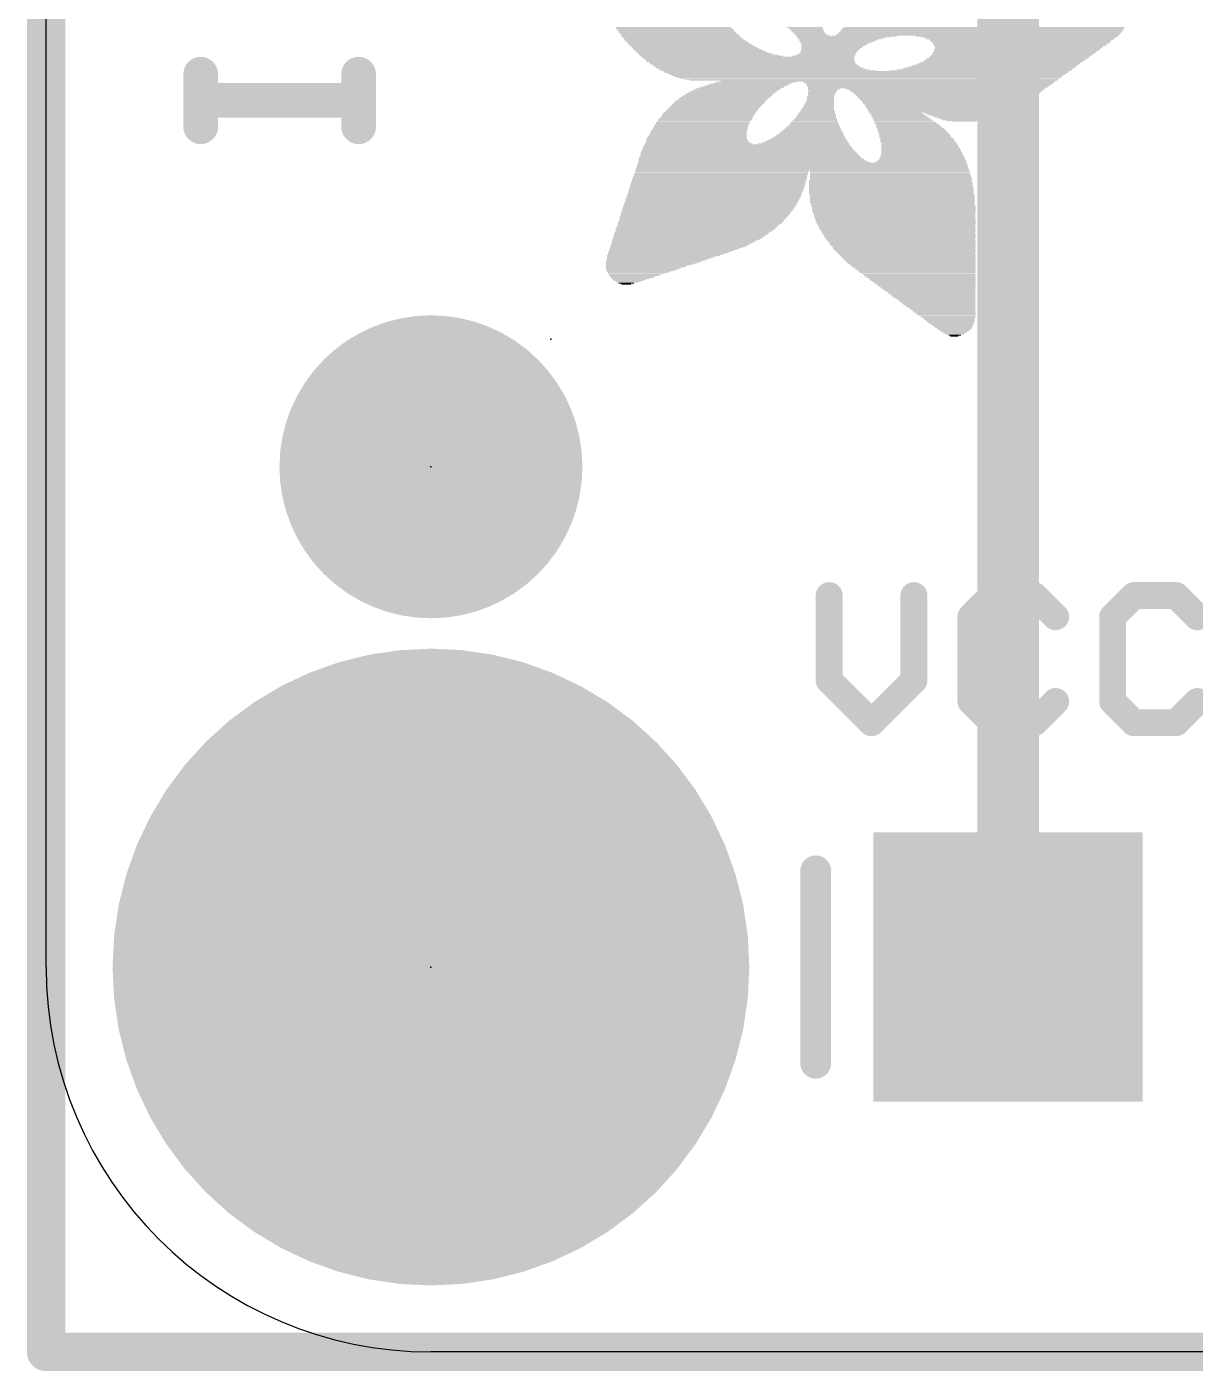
# Model space of a CAD drawing. Extents: x -4.8 to 24, y -1.7 to 22.6.
# Drawn here: x -0.13 to 7.58, y -0.13 to 8.75 of the extents above; entities that cross this region are included whole.
import ezdxf

# ---------------------------------------------------------------- set-up
doc = ezdxf.new("R2010")
doc.units = 0
for name, color, linetype in [('1', 12, 'CONTINUOUS'), ('16', 132, 'CONTINUOUS'), ('17', 110, 'CONTINUOUS'), ('20', 53, 'CONTINUOUS'), ('21', 40, 'CONTINUOUS'), ('23', 53, 'CONTINUOUS'), ('39', 12, 'CONTINUOUS'), ('40', 132, 'CONTINUOUS'), ('41', 12, 'CONTINUOUS'), ('42', 132, 'CONTINUOUS'), ('51', 253, 'CONTINUOUS')]:
    doc.layers.add(name, color=color, linetype=linetype)

# ---------------------------------------------------------------- blocks, each defined once
blk = doc.blocks.new('PIE')
at = {"const_width": 0.5}
blk.add_lwpolyline([(0, -0.25, 1), (0, 0.25, 1), (0, -0.25)], format="xyb", dxfattribs=at)
blk = doc.blocks.new('RECT')
blk.add_solid([(-0.5, -0.5), (0.5, -0.5), (-0.5, 0.5), (0.5, 0.5)])
blk = doc.blocks.new('SQUAREP')
blk.add_solid([(-0.5, -0.5), (0.5, -0.5), (-0.5, 0.5), (0.5, 0.5)])
blk = doc.blocks.new('ROUNDP')
at = {"const_width": 0.5}
blk.add_lwpolyline([(0, -0.25, 1), (0, 0.25, 1), (0, -0.25)], format="xyb", dxfattribs=at)

msp = doc.modelspace()

# ---------------------------------------------------------------- linework, layer by layer
at = {"layer": '1', "const_width": 0.4064}
msp.add_lwpolyline([(6.35, 2.54), (6.35, 12.053)], dxfattribs=at)
at = {"layer": '1', "const_width": 0.2032}
msp.add_lwpolyline([(6.2484, 2.54, 1), (6.4516, 2.54)], format="xyb", dxfattribs=at)
at = {"layer": '16', "const_width": 0.254}
for points in [[(0, 0), (0, 20.97)], [(22.86, 0), (0, 0)]]:
    msp.add_lwpolyline(points, dxfattribs=at)
at = {"layer": '16', "const_width": 0.127}
for points in [[(0, 0.0635, 1), (0, -0.0635)], [(-0.0635, 0, 1), (0.0635, 0)]]:
    msp.add_lwpolyline(points, format="xyb", dxfattribs=at)
at = {"layer": '20'}
for p, q in [((0, 2.54), (0, 18.43)), ((20.32, 0), (2.54, 0))]:
    msp.add_line(p, q, dxfattribs=at)
msp.add_arc((2.54, 2.54), 2.54, 180, 270, dxfattribs=at)
at = {"layer": '21'}
for points, const_width in [([(1.0204, 8.0863), (1.0204, 8.4337)], 0.2286), ([(2.0627, 8.0863), (2.0627, 8.4337)], 0.2286), ([(2.0627, 8.26), (1.0204, 8.26)], 0.2286), ([(5.1689, 4.9918), (5.1689, 4.4325)], 0.1778), ([(5.7282, 4.4325), (5.7282, 4.9918)], 0.1778), ([(6.2442, 4.9918), (6.1044, 4.852)], 0.1778), ([(6.5239, 4.9918), (6.2442, 4.9918)], 0.1778), ([(6.6637, 4.852), (6.5239, 4.9918)], 0.1778), ([(7.1798, 4.9918), (7.0399, 4.852)], 0.1778), ([(7.4594, 4.9918), (7.1798, 4.9918)], 0.1778), ([(7.5992, 4.852), (7.4594, 4.9918)], 0.1778), ([(6.1044, 4.852), (6.1044, 4.2927)], 0.1778), ([(7.0399, 4.852), (7.0399, 4.2927)], 0.1778), ([(5.1689, 4.4325), (5.4485, 4.1529)], 0.1778), ([(5.4485, 4.1529), (5.7282, 4.4325)], 0.1778), ([(6.1044, 4.2927), (6.2442, 4.1529)], 0.1778), ([(6.5239, 4.1529), (6.6637, 4.2927)], 0.1778), ([(7.0399, 4.2927), (7.1798, 4.1529)], 0.1778), ([(7.4594, 4.1529), (7.5992, 4.2927)], 0.1778), ([(6.2442, 4.1529), (6.5239, 4.1529)], 0.1778), ([(7.1798, 4.1529), (7.4594, 4.1529)], 0.1778)]:
    msp.add_lwpolyline(points, dxfattribs=dict(at, const_width=const_width))
for points, const_width in [([(1.0776, 8.4337, 1), (0.9633, 8.4337)], 0.1143), ([(2.1199, 8.4337, 1), (2.0055, 8.4337)], 0.1143), ([(1.0204, 8.3172, 1), (1.0204, 8.2029)], 0.1143), ([(2.0627, 8.2029, 1), (2.0627, 8.3172)], 0.1143), ([(0.9633, 8.0863, 1), (1.0776, 8.0863)], 0.1143), ([(2.0055, 8.0863, 1), (2.1199, 8.0863)], 0.1143), ([(5.2134, 4.9918, 1), (5.1244, 4.9918)], 0.0889), ([(5.7726, 4.9918, 1), (5.6837, 4.9918)], 0.0889), ([(6.2442, 5.0363, 1), (6.2442, 4.9474)], 0.0889), ([(6.2757, 4.9604, 1), (6.2128, 5.0232)], 0.0889), ([(6.5553, 5.0232, 1), (6.4924, 4.9604)], 0.0889), ([(6.5239, 4.9474, 1), (6.5239, 5.0363)], 0.0889), ([(7.1798, 5.0363, 1), (7.1798, 4.9474)], 0.0889), ([(7.2112, 4.9604, 1), (7.1483, 5.0232)], 0.0889), ([(7.4908, 5.0232, 1), (7.428, 4.9604)], 0.0889), ([(7.4594, 4.9474, 1), (7.4594, 5.0363)], 0.0889), ([(6.1489, 4.852, 1), (6.06, 4.852)], 0.0889), ([(6.073, 4.8834, 1), (6.1358, 4.8206)], 0.0889), ([(6.6323, 4.8206, 1), (6.6951, 4.8834)], 0.0889), ([(7.0844, 4.852, 1), (6.9955, 4.852)], 0.0889), ([(7.0085, 4.8834, 1), (7.0714, 4.8206)], 0.0889), ([(7.5678, 4.8206, 1), (7.6306, 4.8834)], 0.0889), ([(2.54, 0.54, 1), (2.54, 4.54, 1), (2.54, 0.54)], 0.2032), ([(5.1244, 4.4325, 1), (5.2134, 4.4325)], 0.0889), ([(5.2003, 4.464, 1), (5.1375, 4.4011)], 0.0889), ([(5.6837, 4.4325, 1), (5.7726, 4.4325)], 0.0889), ([(5.7596, 4.4011, 1), (5.6967, 4.464)], 0.0889), ([(6.1358, 4.3241, 1), (6.073, 4.2613)], 0.0889), ([(6.6951, 4.2613, 1), (6.6323, 4.3241)], 0.0889), ([(7.0714, 4.3241, 1), (7.0085, 4.2613)], 0.0889), ([(7.6306, 4.2613, 1), (7.5678, 4.3241)], 0.0889), ([(6.06, 4.2927, 1), (6.1489, 4.2927)], 0.0889), ([(6.9955, 4.2927, 1), (7.0844, 4.2927)], 0.0889), ([(5.4171, 4.1843, 1), (5.48, 4.1215)], 0.0889), ([(5.4171, 4.1215, 1), (5.48, 4.1843)], 0.0889), ([(6.2442, 4.1974, 1), (6.2442, 4.1084)], 0.0889), ([(6.2128, 4.1215, 1), (6.2757, 4.1843)], 0.0889), ([(6.4924, 4.1843, 1), (6.5553, 4.1215)], 0.0889), ([(6.5239, 4.1084, 1), (6.5239, 4.1974)], 0.0889), ([(7.1798, 4.1974, 1), (7.1798, 4.1084)], 0.0889), ([(7.1483, 4.1215, 1), (7.2112, 4.1843)], 0.0889), ([(7.428, 4.1843, 1), (7.4908, 4.1215)], 0.0889), ([(7.4594, 4.1084, 1), (7.4594, 4.1974)], 0.0889)]:
    msp.add_lwpolyline(points, format="xyb", dxfattribs=dict(at, const_width=const_width))
at = {"layer": '23'}
for p in [(3.331, 6.685), (2.54, 5.842), (2.54, 2.54)]:
    msp.add_point(p, dxfattribs=at)
at = {"layer": '39'}
for points, const_width in [([(2.54, 6.592, 0.4142), (1.79, 5.842)], 0.5), ([(3.29, 5.842, 0.4142), (2.54, 6.592)], 0.5), ([(2.54, 6.717, 1), (2.54, 6.467)], 0.25), ([(2.54, 6.467, 1), (2.54, 6.717)], 0.25), ([(1.79, 5.842, 0.4142), (2.54, 5.092)], 0.5), ([(1.915, 5.842, 1), (1.665, 5.842)], 0.25), ([(2.54, 5.092, 0.4142), (3.29, 5.842)], 0.5), ([(3.415, 5.842, 1), (3.165, 5.842)], 0.25), ([(1.665, 5.842, 1), (1.915, 5.842)], 0.25), ([(3.165, 5.842, 1), (3.415, 5.842)], 0.25), ([(2.54, 5.217, 1), (2.54, 4.967)], 0.25), ([(2.54, 4.967, 1), (2.54, 5.217)], 0.25), ([(2.54, 1.54, 1), (2.54, 3.54, 1), (2.54, 1.54)], 2.032)]:
    msp.add_lwpolyline(points, format="xyb", dxfattribs=dict(at, const_width=const_width))
at = {"layer": '40', "const_width": 2.032}
msp.add_lwpolyline([(2.54, 1.54, 1), (2.54, 3.54, 1), (2.54, 1.54)], format="xyb", dxfattribs=at)
at = {"layer": '41'}
for points, const_width in [([(2.54, 6.592, 0.4142), (1.79, 5.842)], 0.5), ([(3.29, 5.842, 0.4142), (2.54, 6.592)], 0.5), ([(2.54, 6.717, 1), (2.54, 6.467)], 0.25), ([(2.54, 6.467, 1), (2.54, 6.717)], 0.25), ([(1.79, 5.842, 0.4142), (2.54, 5.092)], 0.5), ([(1.915, 5.842, 1), (1.665, 5.842)], 0.25), ([(2.54, 5.092, 0.4142), (3.29, 5.842)], 0.5), ([(3.415, 5.842, 1), (3.165, 5.842)], 0.25), ([(1.665, 5.842, 1), (1.915, 5.842)], 0.25), ([(3.165, 5.842, 1), (3.415, 5.842)], 0.25), ([(2.54, 5.217, 1), (2.54, 4.967)], 0.25), ([(2.54, 4.967, 1), (2.54, 5.217)], 0.25), ([(2.54, 1.54, 1), (2.54, 3.54, 1), (2.54, 1.54)], 2.032)]:
    msp.add_lwpolyline(points, format="xyb", dxfattribs=dict(at, const_width=const_width))
at = {"layer": '42', "const_width": 2.032}
msp.add_lwpolyline([(2.54, 1.54, 1), (2.54, 3.54, 1), (2.54, 1.54)], format="xyb", dxfattribs=at)
at = {"layer": '51', "const_width": 0.2032}
msp.add_lwpolyline([(5.08, 3.175), (5.08, 1.905)], dxfattribs=at)
at = {"layer": '51', "const_width": 0.1016}
for points in [[(5.1308, 3.175, 1), (5.0292, 3.175)], [(5.0292, 1.905, 1), (5.1308, 1.905)]]:
    msp.add_lwpolyline(points, format="xyb", dxfattribs=at)

# ---------------------------------------------------------------- block references
at = {"layer": '1'}
msp.add_blockref('PIE', (2.54, 5.842), dxfattribs=at)
at = {"layer": '17', "xscale": 3.2, "yscale": 3.2}
msp.add_blockref('ROUNDP', (2.54, 2.54), dxfattribs=at)
msp.add_blockref('ROUNDP', (2.54, 2.54), dxfattribs=at)
at = {"layer": '17', "xscale": 1.778, "yscale": 1.778, "rotation": 90}
msp.add_blockref('SQUAREP', (6.35, 2.54), dxfattribs=at)
msp.add_blockref('SQUAREP', (6.35, 2.54), dxfattribs=at)
at = {"layer": '21'}
for p, xscale, yscale in [((4.1406, 8.7424), 0.762, 0.0064), ((4.1438, 8.7361), 0.7684, 0.0063), ((4.1502, 8.7297), 0.7683, 0.0064), ((4.1565, 8.7233), 0.7684, 0.0063), ((4.1597, 8.717), 0.762, 0.0064), ((4.1661, 8.7107), 0.7747, 0.0063), ((4.1692, 8.7043), 0.7684, 0.0064), ((4.1787, 8.698), 0.7747, 0.0063), ((5.0074, 8.7424), 0.235, 0.0064), ((5.0137, 8.7361), 0.2223, 0.0063), ((5.0201, 8.7297), 0.2222, 0.0064), ((5.0232, 8.7233), 0.2159, 0.0063), ((5.0297, 8.717), 0.2159, 0.0064), ((5.0328, 8.7107), 0.2096, 0.0063), ((5.0392, 8.7043), 0.2095, 0.0064), ((5.0455, 8.698), 0.2096, 0.0063), ((6.1536, 8.698), 1.8669, 0.0063), ((6.1631, 8.7043), 1.8606, 0.0064), ((6.1663, 8.7107), 1.8669, 0.0063), ((6.1758, 8.7233), 1.8606, 0.0063), ((6.1758, 8.717), 1.8606, 0.0064), ((6.1822, 8.7297), 1.8605, 0.0064), ((6.1853, 8.7361), 1.8542, 0.0063), ((6.1917, 8.7424), 1.8542, 0.0064), ((4.1883, 8.6852), 0.7811, 0.0063), ((4.1851, 8.6916), 0.7747, 0.0064), ((4.1946, 8.6789), 0.781, 0.0064), ((4.201, 8.6726), 0.7811, 0.0063), ((4.2073, 8.6662), 0.781, 0.0064), ((4.2137, 8.6599), 0.7937, 0.0063), ((4.22, 8.6535), 0.7938, 0.0064), ((4.2296, 8.6471), 0.8001, 0.0063), ((4.2359, 8.6408), 0.8001, 0.0064), ((4.2454, 8.6345), 0.8064, 0.0063), ((4.2549, 8.6281), 0.8128, 0.0064), ((4.2613, 8.6218), 0.8128, 0.0063), ((4.2708, 8.6154), 0.8192, 0.0064), ((4.2804, 8.609), 0.8255, 0.0063), ((5.0551, 8.6916), 0.2159, 0.0064), ((5.0677, 8.6852), 0.2286, 0.0063), ((5.2614, 8.6789), 0.616, 0.0064), ((5.2487, 8.6726), 0.5778, 0.0063), ((5.2392, 8.6662), 0.5461, 0.0064), ((5.2233, 8.6535), 0.5016, 0.0064), ((5.2297, 8.6599), 0.5143, 0.0063), ((5.217, 8.6471), 0.4763, 0.0063), ((5.2106, 8.6408), 0.4636, 0.0064), ((5.1947, 8.6218), 0.4191, 0.0063), ((5.2043, 8.6345), 0.4381, 0.0063), ((5.2011, 8.6281), 0.4318, 0.0064), ((5.1884, 8.6154), 0.4064, 0.0064), ((5.1852, 8.609), 0.4, 0.0063), ((5.4011, 8.6852), 0.4254, 0.0063), ((6.1473, 8.6916), 1.8669, 0.0064), ((6.4076, 8.6852), 1.3335, 0.0063), ((6.4203, 8.6789), 1.2954, 0.0064), ((6.4267, 8.6726), 1.2573, 0.0063), ((6.4298, 8.6662), 1.2382, 0.0064), ((6.4362, 8.6599), 1.2129, 0.0063), ((6.433, 8.6535), 1.1938, 0.0064), ((6.4329, 8.6471), 1.1811, 0.0063), ((6.433, 8.6408), 1.1684, 0.0064), ((6.4298, 8.6345), 1.1494, 0.0063), ((6.4298, 8.6281), 1.1366, 0.0064), ((6.4267, 8.6218), 1.1303, 0.0063), ((6.4234, 8.6154), 1.1113, 0.0064), ((6.4203, 8.609), 1.1049, 0.0063), ((4.2962, 8.5964), 0.8446, 0.0063), ((4.2899, 8.6027), 0.8319, 0.0064), ((4.3089, 8.59), 0.8446, 0.0064), ((4.3216, 8.5837), 0.8572, 0.0063), ((4.3311, 8.5773), 0.8636, 0.0064), ((4.3438, 8.5709), 0.8763, 0.0063), ((4.3565, 8.5646), 0.889, 0.0064), ((4.3756, 8.5583), 0.9144, 0.0063), ((4.3946, 8.5519), 0.9398, 0.0064), ((4.6328, 8.5456), 1.4033, 0.0063), ((4.6359, 8.5392), 1.397, 0.0064), ((4.6423, 8.5328), 1.3843, 0.0063), ((4.6455, 8.5265), 1.3779, 0.0064), ((4.6486, 8.5202), 1.3716, 0.0063), ((5.1312, 8.5519), 0.4064, 0.0064), ((5.144, 8.5583), 0.3937, 0.0063), ((5.1535, 8.5646), 0.3747, 0.0064), ((5.1598, 8.5709), 0.3746, 0.0063), ((5.1662, 8.5837), 0.3747, 0.0063), ((5.163, 8.5773), 0.3683, 0.0064), ((5.1789, 8.6027), 0.3873, 0.0064), ((5.1757, 8.5964), 0.381, 0.0063), ((5.1725, 8.59), 0.3746, 0.0064), ((6.3186, 8.5202), 1.0541, 0.0063), ((6.3282, 8.5265), 1.0604, 0.0064), ((6.3378, 8.5328), 1.0541, 0.0063), ((6.3473, 8.5392), 1.0605, 0.0064), ((6.3567, 8.5456), 1.0541, 0.0063), ((6.3632, 8.5519), 1.0541, 0.0064), ((6.3727, 8.5583), 1.0605, 0.0063), ((6.3854, 8.5709), 1.0731, 0.0063), ((6.379, 8.5646), 1.0604, 0.0064), ((6.3917, 8.5773), 1.0732, 0.0064), ((6.4076, 8.5964), 1.0922, 0.0063), ((6.4044, 8.59), 1.0858, 0.0064), ((6.3981, 8.5837), 1.0731, 0.0063), ((6.4139, 8.6027), 1.0922, 0.0064), ((4.655, 8.5138), 1.3716, 0.0064), ((4.6614, 8.5075), 1.3589, 0.0063), ((4.6677, 8.5011), 1.3589, 0.0064), ((4.6772, 8.4947), 1.3526, 0.0063), ((4.6867, 8.4884), 1.3589, 0.0064), ((4.6963, 8.4821), 1.3525, 0.0063), ((4.709, 8.4757), 1.3653, 0.0064), ((4.7217, 8.4694), 1.3653, 0.0063), ((4.7439, 8.463), 1.3843, 0.0064), ((4.7693, 8.4566), 1.4224, 0.0063), ((5.4138, 8.4503), 2.6734, 0.0064), ((5.4138, 8.444), 2.6606, 0.0063), ((5.4169, 8.4376), 2.6289, 0.0064), ((5.4202, 8.4313), 2.6099, 0.0063), ((6.1631, 8.4566), 1.2002, 0.0063), ((6.1917, 8.463), 1.1557, 0.0064), ((6.2139, 8.4694), 1.124, 0.0063), ((6.2298, 8.4757), 1.1176, 0.0064), ((6.2457, 8.4821), 1.0985, 0.0063), ((6.2584, 8.4884), 1.0859, 0.0064), ((6.2743, 8.4947), 1.0795, 0.0063), ((6.2869, 8.5011), 1.0668, 0.0064), ((6.2965, 8.5075), 1.0605, 0.0063), ((6.3092, 8.5138), 1.0605, 0.0064), ((5.4202, 8.4249), 2.5845, 0.0064), ((5.4265, 8.4185), 2.559, 0.0063), ((5.4329, 8.4122), 2.5337, 0.0064), ((5.436, 8.4059), 2.5019, 0.0063), ((5.4455, 8.3995), 2.4701, 0.0064), ((5.4615, 8.3932), 2.4257, 0.0063), ((4.5819, 8.3423), 0.5525, 0.0063), ((4.5947, 8.3487), 0.5525, 0.0064), ((4.6105, 8.3551), 0.5334, 0.0063), ((4.6296, 8.3614), 0.5334, 0.0064), ((4.6423, 8.3678), 0.5207, 0.0063), ((4.6645, 8.3741), 0.5144, 0.0064), ((4.6867, 8.3804), 0.5207, 0.0063), ((5.5567, 8.3868), 2.2098, 0.0064), ((5.8266, 8.3804), 1.6573, 0.0063), ((5.8298, 8.3741), 1.6383, 0.0064), ((5.8266, 8.3678), 1.6193, 0.0063), ((5.8266, 8.3614), 1.6065, 0.0064), ((5.8202, 8.3551), 1.5938, 0.0063), ((5.8202, 8.3487), 1.5812, 0.0064), ((5.8139, 8.3423), 1.5685, 0.0063), ((4.4518, 8.2535), 0.5969, 0.0063), ((4.455, 8.2598), 0.5905, 0.0064), ((4.4676, 8.2661), 0.5905, 0.0063), ((4.4708, 8.2725), 0.5842, 0.0064), ((4.4804, 8.2789), 0.5905, 0.0063), ((4.4899, 8.2852), 0.5842, 0.0064), ((4.4962, 8.2916), 0.5842, 0.0063), ((4.5057, 8.2979), 0.5779, 0.0064), ((4.5121, 8.3042), 0.5778, 0.0063), ((4.5248, 8.3106), 0.5778, 0.0064), ((4.5343, 8.317), 0.5715, 0.0063), ((4.5438, 8.3233), 0.5651, 0.0064), ((4.5566, 8.3297), 0.5651, 0.0063), ((4.5661, 8.336), 0.5588, 0.0064), ((5.109, 8.2598), 0.1842, 0.0064), ((5.109, 8.2535), 0.1842, 0.0063), ((5.1122, 8.2852), 0.1778, 0.0064), ((5.1122, 8.2789), 0.1778, 0.0063), ((5.1122, 8.2725), 0.1778, 0.0064), ((5.1122, 8.2661), 0.1778, 0.0063), ((5.1344, 8.336), 0.2096, 0.0064), ((5.128, 8.3297), 0.1969, 0.0063), ((5.1217, 8.317), 0.1842, 0.0063), ((5.1217, 8.3106), 0.1842, 0.0064), ((5.1185, 8.3042), 0.1778, 0.0063), ((5.1185, 8.2979), 0.1778, 0.0064), ((5.1154, 8.2916), 0.1715, 0.0063), ((5.128, 8.3233), 0.1841, 0.0064), ((5.9345, 8.336), 1.3144, 0.0064), ((5.9409, 8.3297), 1.2891, 0.0063), ((5.9409, 8.3233), 1.2637, 0.0064), ((5.9409, 8.317), 1.2509, 0.0063), ((5.9441, 8.3106), 1.2319, 0.0064), ((5.9409, 8.3042), 1.2129, 0.0063), ((5.9409, 8.2979), 1.2001, 0.0064), ((5.9409, 8.2916), 1.1875, 0.0063), ((5.9377, 8.2852), 1.1684, 0.0064), ((5.9377, 8.2789), 1.1557, 0.0063), ((5.9345, 8.2725), 1.1366, 0.0064), ((5.9345, 8.2661), 1.124, 0.0063), ((5.9314, 8.2598), 1.1049, 0.0064), ((5.9313, 8.2535), 1.0922, 0.0063), ((4.3692, 8.1646), 0.6096, 0.0063), ((4.3756, 8.1709), 0.6096, 0.0064), ((4.3788, 8.1773), 0.6033, 0.0063), ((4.3851, 8.1836), 0.6032, 0.0064), ((4.3914, 8.1899), 0.6033, 0.0063), ((4.3978, 8.1963), 0.6032, 0.0064), ((4.4009, 8.2027), 0.5969, 0.0063), ((4.4074, 8.209), 0.5969, 0.0064), ((4.4137, 8.2154), 0.5969, 0.0063), ((4.42, 8.2217), 0.5969, 0.0064), ((4.4264, 8.228), 0.5969, 0.0063), ((4.4328, 8.2344), 0.5969, 0.0064), ((4.439, 8.2408), 0.5969, 0.0063), ((4.4455, 8.2471), 0.5969, 0.0064), ((5.0868, 8.1646), 0.254, 0.0063), ((5.0868, 8.1709), 0.2413, 0.0064), ((5.0899, 8.1836), 0.2349, 0.0064), ((5.0899, 8.1773), 0.2349, 0.0063), ((5.0931, 8.1899), 0.2286, 0.0063), ((5.0932, 8.2027), 0.2159, 0.0063), ((5.0932, 8.1963), 0.2159, 0.0064), ((5.0963, 8.209), 0.2096, 0.0064), ((5.0995, 8.2217), 0.2032, 0.0064), ((5.0995, 8.2154), 0.2032, 0.0063), ((5.1027, 8.2344), 0.1969, 0.0064), ((5.1027, 8.228), 0.1969, 0.0063), ((5.1059, 8.2471), 0.1905, 0.0064), ((5.1059, 8.2408), 0.1905, 0.0063), ((5.925, 8.2408), 1.0668, 0.0063), ((5.9282, 8.2471), 1.0731, 0.0064), ((5.9218, 8.2344), 1.0478, 0.0064), ((5.9218, 8.228), 1.035, 0.0063), ((5.9186, 8.2217), 1.016, 0.0064), ((5.9123, 8.2154), 1.0033, 0.0063), ((5.9091, 8.209), 0.9842, 0.0064), ((5.9059, 8.2027), 0.9652, 0.0063), ((5.9028, 8.1963), 0.9589, 0.0064), ((5.8964, 8.1899), 0.9334, 0.0063), ((5.8901, 8.1836), 0.9207, 0.0064), ((5.6075, 8.1773), 0.3429, 0.0063), ((5.6202, 8.1646), 0.3556, 0.0063), ((5.6139, 8.1709), 0.3429, 0.0064), ((6.0678, 8.1773), 0.5397, 0.0063), ((6.0678, 8.1709), 0.5143, 0.0064), ((6.0647, 8.1646), 0.4826, 0.0063), ((4.3185, 8.082), 0.6223, 0.0064), ((4.3185, 8.0756), 0.6223, 0.0063), ((4.3247, 8.0947), 0.6223, 0.0064), ((4.3247, 8.0884), 0.6223, 0.0063), ((4.328, 8.1011), 0.6159, 0.0063), ((4.3343, 8.1137), 0.616, 0.0063), ((4.3343, 8.1074), 0.616, 0.0064), ((4.3407, 8.1201), 0.6159, 0.0064), ((4.347, 8.1328), 0.616, 0.0064), ((4.3438, 8.1265), 0.6096, 0.0063), ((4.3533, 8.1392), 0.6159, 0.0063), ((4.3565, 8.1455), 0.6096, 0.0064), ((4.3629, 8.1518), 0.6096, 0.0063), ((4.3661, 8.1582), 0.6033, 0.0064), ((5.0614, 8.0756), 0.3683, 0.0063), ((5.0614, 8.082), 0.3556, 0.0064), ((5.0646, 8.0884), 0.3493, 0.0063), ((5.0677, 8.1011), 0.3302, 0.0063), ((5.0677, 8.0947), 0.3302, 0.0064), ((5.0709, 8.1137), 0.3112, 0.0063), ((5.0709, 8.1074), 0.3112, 0.0064), ((5.0741, 8.1201), 0.3048, 0.0064), ((5.0741, 8.1265), 0.2921, 0.0063), ((5.0773, 8.1328), 0.2857, 0.0064), ((5.0804, 8.1392), 0.2794, 0.0063), ((5.0804, 8.1455), 0.2667, 0.0064), ((5.0836, 8.1582), 0.2604, 0.0064), ((5.0836, 8.1518), 0.2604, 0.0063), ((5.6297, 8.1582), 0.362, 0.0064), ((5.6329, 8.1518), 0.3683, 0.0063), ((5.6424, 8.1455), 0.3746, 0.0064), ((5.6456, 8.1392), 0.381, 0.0063), ((5.6551, 8.1328), 0.3874, 0.0064), ((5.6583, 8.1265), 0.3937, 0.0063), ((5.6646, 8.1201), 0.3937, 0.0064), ((5.671, 8.1137), 0.4064, 0.0063), ((5.6773, 8.1074), 0.4064, 0.0064), ((5.6837, 8.1011), 0.4191, 0.0063), ((5.6932, 8.0884), 0.4254, 0.0063), ((5.6964, 8.082), 0.4318, 0.0064), ((5.6901, 8.0947), 0.4191, 0.0064), ((5.7059, 8.0756), 0.4382, 0.0063), ((6.0678, 8.1582), 0.4509, 0.0064), ((6.0678, 8.1518), 0.4127, 0.0063), ((6.0678, 8.1455), 0.3747, 0.0064), ((6.0678, 8.1392), 0.3365, 0.0063), ((6.0647, 8.1328), 0.2921, 0.0064), ((6.0615, 8.1265), 0.235, 0.0063), ((6.0615, 8.1201), 0.1588, 0.0064), ((4.2962, 7.9868), 0.6794, 0.0063), ((4.293, 8.0058), 0.6604, 0.0064), ((4.2962, 7.9995), 0.6668, 0.0063), ((4.2994, 7.9931), 0.6731, 0.0064), ((4.2962, 8.0185), 0.654, 0.0064), ((4.2962, 8.0122), 0.654, 0.0063), ((4.2994, 8.0249), 0.6477, 0.0063), ((4.3026, 8.0375), 0.6413, 0.0063), ((4.3026, 8.0312), 0.6413, 0.0064), ((4.3057, 8.0503), 0.635, 0.0063), ((4.3057, 8.0439), 0.635, 0.0064), ((4.3089, 8.063), 0.6286, 0.0063), ((4.3089, 8.0566), 0.6286, 0.0064), ((4.3152, 8.0693), 0.6287, 0.0064), ((5.017, 7.9868), 0.5461, 0.0063), ((5.0233, 7.9931), 0.5334, 0.0064), ((5.0265, 7.9995), 0.5143, 0.0063), ((5.0297, 8.0058), 0.4953, 0.0064), ((5.036, 8.0122), 0.4826, 0.0063), ((5.036, 8.0185), 0.4699, 0.0064), ((5.0423, 8.0249), 0.4572, 0.0063), ((5.0423, 8.0312), 0.4445, 0.0064), ((5.0487, 8.0375), 0.4318, 0.0063), ((5.0487, 8.0439), 0.4191, 0.0064), ((5.0518, 8.0503), 0.4127, 0.0063), ((5.0551, 8.0566), 0.3937, 0.0064), ((5.0582, 8.063), 0.3874, 0.0063), ((5.0582, 8.0693), 0.3746, 0.0064), ((5.7123, 8.063), 0.4509, 0.0063), ((5.7091, 8.0693), 0.4445, 0.0064), ((5.7186, 8.0566), 0.4508, 0.0064), ((5.7218, 8.0503), 0.4572, 0.0063), ((5.725, 8.0439), 0.4635, 0.0064), ((5.7313, 8.0375), 0.4636, 0.0063), ((5.7345, 8.0312), 0.4699, 0.0064), ((5.7345, 8.0249), 0.4699, 0.0063), ((5.7377, 8.0185), 0.4763, 0.0064), ((5.744, 8.0122), 0.4762, 0.0063), ((5.7472, 8.0058), 0.4826, 0.0064), ((5.7536, 7.9868), 0.4953, 0.0063), ((5.7504, 7.9995), 0.4889, 0.0063), ((5.7504, 7.9931), 0.4889, 0.0064), ((4.6359, 7.9169), 1.4224, 0.0064), ((4.6391, 7.9106), 1.4288, 0.0063), ((4.6423, 7.9042), 1.4351, 0.0064), ((4.6455, 7.8979), 1.4415, 0.0063), ((4.6328, 7.9296), 1.4033, 0.0064), ((4.636, 7.9233), 1.4097, 0.0063), ((4.6328, 7.936), 1.3907, 0.0063), ((4.6296, 7.9487), 1.3843, 0.0063), ((4.6296, 7.9423), 1.3843, 0.0064), ((4.6264, 7.9614), 1.3652, 0.0063), ((4.6296, 7.955), 1.3716, 0.0064), ((4.3057, 7.9741), 0.7112, 0.0063), ((4.6264, 7.9677), 1.3526, 0.0064), ((4.3026, 7.9804), 0.6921, 0.0064), ((5.0011, 7.9741), 0.6033, 0.0063), ((5.0106, 7.9804), 0.5715, 0.0064), ((5.779, 7.8979), 0.5461, 0.0063), ((5.7599, 7.9804), 0.4953, 0.0064), ((5.7631, 7.9741), 0.5017, 0.0063), ((5.7631, 7.9677), 0.5017, 0.0064), ((5.7662, 7.9614), 0.508, 0.0063), ((5.7662, 7.955), 0.508, 0.0064), ((5.7694, 7.9487), 0.5144, 0.0063), ((5.7725, 7.9423), 0.5207, 0.0064), ((5.7725, 7.936), 0.5207, 0.0063), ((5.7758, 7.9296), 0.5271, 0.0064), ((5.7758, 7.9233), 0.5271, 0.0063), ((5.7789, 7.9169), 0.5334, 0.0064), ((5.7789, 7.9106), 0.5334, 0.0063), ((5.7821, 7.9042), 0.5398, 0.0064), ((4.9916, 7.8153), 2.1971, 0.0064), ((4.9916, 7.809), 2.1971, 0.0063), ((4.9915, 7.8344), 2.1844, 0.0063), ((4.9915, 7.828), 2.1844, 0.0064), ((4.9915, 7.8216), 2.1844, 0.0063), ((4.6709, 7.8534), 1.5303, 0.0064), ((4.9916, 7.8471), 2.1717, 0.0063), ((4.9916, 7.8407), 2.1717, 0.0064), ((4.6486, 7.8788), 1.4732, 0.0064), ((4.6582, 7.8661), 1.4923, 0.0064), ((4.6645, 7.8598), 1.505, 0.0063), ((4.655, 7.8725), 1.4859, 0.0063), ((4.6455, 7.8915), 1.4541, 0.0064), ((4.6486, 7.8852), 1.4605, 0.0063), ((5.7725, 7.8534), 0.5969, 0.0064), ((5.7789, 7.8598), 0.5842, 0.0063), ((5.7821, 7.8661), 0.5778, 0.0064), ((5.7821, 7.8788), 0.5652, 0.0064), ((5.7821, 7.8725), 0.5652, 0.0063), ((5.7821, 7.8915), 0.5524, 0.0064), ((5.7821, 7.8852), 0.5524, 0.0063), ((4.4359, 7.7201), 1.1494, 0.0063), ((4.4423, 7.7391), 1.1493, 0.0064), ((4.4423, 7.7328), 1.1493, 0.0063), ((4.4423, 7.7264), 1.1493, 0.0064), ((4.4486, 7.7582), 1.1494, 0.0063), ((4.4486, 7.7518), 1.1494, 0.0064), ((4.4486, 7.7454), 1.1494, 0.0063), ((4.455, 7.7772), 1.1493, 0.0064), ((4.455, 7.7709), 1.1493, 0.0063), ((4.4518, 7.7645), 1.143, 0.0064), ((4.4613, 7.7963), 1.1494, 0.0063), ((4.4613, 7.7899), 1.1494, 0.0064), ((4.4581, 7.7835), 1.143, 0.0063), ((4.9916, 7.8026), 2.1971, 0.0064), ((5.5726, 7.7328), 1.0731, 0.0063), ((5.5726, 7.7264), 1.0731, 0.0064), ((5.5758, 7.7201), 1.0795, 0.0063), ((5.5694, 7.7963), 1.0541, 0.0063), ((5.5694, 7.7899), 1.0541, 0.0064), ((5.5694, 7.7835), 1.0541, 0.0063), ((5.5694, 7.7772), 1.0541, 0.0064), ((5.5757, 7.7518), 1.0668, 0.0064), ((5.5757, 7.7454), 1.0668, 0.0063), ((5.5757, 7.7391), 1.0668, 0.0064), ((5.5726, 7.7709), 1.0605, 0.0063), ((5.5726, 7.7645), 1.0605, 0.0064), ((5.5726, 7.7582), 1.0605, 0.0063), ((4.4105, 7.6439), 1.1494, 0.0063), ((4.4105, 7.6375), 1.1494, 0.0064), ((4.4105, 7.6312), 1.1494, 0.0063), ((4.42, 7.6629), 1.1557, 0.0064), ((4.4169, 7.6566), 1.1493, 0.0063), ((4.4169, 7.6502), 1.1493, 0.0064), ((4.4232, 7.6756), 1.1494, 0.0064), ((4.4232, 7.6693), 1.1494, 0.0063), ((4.4264, 7.682), 1.1557, 0.0063), ((4.4295, 7.6947), 1.1493, 0.0063), ((4.4295, 7.6883), 1.1493, 0.0064), ((4.4328, 7.701), 1.1557, 0.0064), ((4.4359, 7.7137), 1.1494, 0.0064), ((4.4359, 7.7074), 1.1494, 0.0063), ((5.5789, 7.6883), 1.0858, 0.0064), ((5.5789, 7.682), 1.0858, 0.0063), ((5.5789, 7.6756), 1.0858, 0.0064), ((5.5789, 7.6693), 1.0858, 0.0063), ((5.5789, 7.6629), 1.0858, 0.0064), ((5.5789, 7.6566), 1.0858, 0.0063), ((5.5789, 7.6502), 1.0858, 0.0064), ((5.5789, 7.6439), 1.0858, 0.0063), ((5.5758, 7.7137), 1.0795, 0.0064), ((5.5758, 7.7074), 1.0795, 0.0063), ((5.5758, 7.701), 1.0795, 0.0064), ((5.5758, 7.6947), 1.0795, 0.0063), ((5.5853, 7.6375), 1.0859, 0.0064), ((5.5853, 7.6312), 1.0859, 0.0063), ((4.3693, 7.5486), 1.1303, 0.0064), ((4.3693, 7.5423), 1.1303, 0.0063), ((4.3788, 7.5677), 1.1367, 0.0063), ((4.3788, 7.5613), 1.1367, 0.0064), ((4.3756, 7.555), 1.1303, 0.0063), ((4.3883, 7.5867), 1.143, 0.0064), ((4.3851, 7.5804), 1.1366, 0.0063), ((4.3851, 7.574), 1.1366, 0.0064), ((4.3978, 7.6058), 1.1494, 0.0063), ((4.3946, 7.5994), 1.143, 0.0064), ((4.3946, 7.5931), 1.143, 0.0063), ((4.401, 7.6121), 1.143, 0.0064), ((4.4042, 7.6248), 1.1493, 0.0064), ((4.4042, 7.6185), 1.1493, 0.0063), ((5.5853, 7.6248), 1.0859, 0.0064), ((5.5853, 7.6185), 1.0859, 0.0063), ((5.5853, 7.6121), 1.0859, 0.0064), ((5.5853, 7.6058), 1.0859, 0.0063), ((5.5853, 7.5994), 1.0859, 0.0064), ((5.5853, 7.5931), 1.0859, 0.0063), ((5.5853, 7.5867), 1.0859, 0.0064), ((5.5884, 7.5804), 1.0795, 0.0063), ((5.5884, 7.574), 1.0795, 0.0064), ((5.5916, 7.5677), 1.0858, 0.0063), ((5.5916, 7.5613), 1.0858, 0.0064), ((5.5948, 7.555), 1.0795, 0.0063), ((5.5948, 7.5486), 1.0795, 0.0064), ((5.5948, 7.5423), 1.0795, 0.0063), ((4.3152, 7.4534), 1.0859, 0.0063), ((4.3248, 7.4661), 1.0922, 0.0063), ((4.3216, 7.4597), 1.0858, 0.0064), ((4.3343, 7.4851), 1.0986, 0.0064), ((4.3343, 7.4788), 1.0986, 0.0063), ((4.3375, 7.4915), 1.1049, 0.0063), ((4.328, 7.4724), 1.0859, 0.0064), ((4.3438, 7.4978), 1.1049, 0.0064), ((4.3502, 7.5105), 1.1176, 0.0064), ((4.347, 7.5042), 1.1112, 0.0063), ((4.3597, 7.5296), 1.124, 0.0063), ((4.3565, 7.5232), 1.1176, 0.0064), ((4.3565, 7.5169), 1.1176, 0.0063), ((4.3661, 7.5359), 1.1239, 0.0064), ((5.5948, 7.5359), 1.0795, 0.0064), ((5.5948, 7.5296), 1.0795, 0.0063), ((5.5979, 7.5232), 1.0731, 0.0064), ((5.5979, 7.5169), 1.0731, 0.0063), ((5.6011, 7.5105), 1.0668, 0.0064), ((5.6011, 7.5042), 1.0668, 0.0063), ((5.6011, 7.4978), 1.0668, 0.0064), ((5.6011, 7.4915), 1.0668, 0.0063), ((5.6043, 7.4851), 1.0604, 0.0064), ((5.6043, 7.4788), 1.0604, 0.0063), ((5.6075, 7.4724), 1.0541, 0.0064), ((5.6075, 7.4661), 1.0541, 0.0063), ((5.6075, 7.4597), 1.0541, 0.0064), ((5.6107, 7.4534), 1.0477, 0.0063), ((4.2485, 7.3708), 1.0033, 0.0064), ((4.2549, 7.3772), 1.016, 0.0063), ((4.2454, 7.3645), 0.997, 0.0063), ((4.2613, 7.3835), 1.016, 0.0064), ((4.2645, 7.3899), 1.0223, 0.0063), ((4.2866, 7.4153), 1.0541, 0.0063), ((4.2771, 7.4026), 1.0351, 0.0063), ((4.2835, 7.4089), 1.0478, 0.0064), ((4.274, 7.3962), 1.0287, 0.0064), ((4.2962, 7.428), 1.0604, 0.0063), ((4.2931, 7.4216), 1.0541, 0.0064), ((4.3057, 7.4407), 1.0668, 0.0063), ((4.3026, 7.4343), 1.0605, 0.0064), ((4.3121, 7.447), 1.0795, 0.0064), ((5.6107, 7.447), 1.0477, 0.0064), ((5.6138, 7.4407), 1.0414, 0.0063), ((5.6138, 7.4343), 1.0414, 0.0064), ((5.617, 7.428), 1.035, 0.0063), ((5.617, 7.4216), 1.035, 0.0064), ((5.6202, 7.4153), 1.0287, 0.0063), ((5.6202, 7.4089), 1.0287, 0.0064), ((5.6234, 7.4026), 1.0223, 0.0063), ((5.6265, 7.3962), 1.016, 0.0064), ((5.6265, 7.3899), 1.016, 0.0063), ((5.6297, 7.3835), 1.0096, 0.0064), ((5.6297, 7.3772), 1.0096, 0.0063), ((5.6329, 7.3708), 1.0033, 0.0064), ((5.6361, 7.3645), 0.9969, 0.0063), ((4.1375, 7.2755), 0.8445, 0.0063), ((4.166, 7.2946), 0.889, 0.0064), ((4.1565, 7.2883), 0.87, 0.0063), ((4.1502, 7.2819), 0.8573, 0.0064), ((4.1883, 7.3136), 0.9207, 0.0063), ((4.1819, 7.3073), 0.908, 0.0064), ((4.1756, 7.301), 0.8953, 0.0063), ((4.2104, 7.3327), 0.9525, 0.0064), ((4.2041, 7.3264), 0.9398, 0.0063), ((4.1978, 7.32), 0.9271, 0.0064), ((4.2327, 7.3518), 0.9842, 0.0063), ((4.22, 7.3391), 0.9588, 0.0063), ((4.2264, 7.3454), 0.9715, 0.0064), ((4.239, 7.3581), 0.9843, 0.0064), ((5.6361, 7.3581), 0.9969, 0.0064), ((5.6392, 7.3518), 0.9906, 0.0063), ((5.6424, 7.3454), 0.9842, 0.0064), ((5.6424, 7.3391), 0.9842, 0.0063), ((5.6456, 7.3327), 0.9779, 0.0064), ((5.6488, 7.3264), 0.9715, 0.0063), ((5.6519, 7.32), 0.9652, 0.0064), ((5.6519, 7.3136), 0.9652, 0.0063), ((5.6551, 7.3073), 0.9588, 0.0064), ((5.6583, 7.301), 0.9525, 0.0063), ((5.6615, 7.2946), 0.9461, 0.0064), ((5.6646, 7.2883), 0.9398, 0.0063), ((5.6646, 7.2819), 0.9398, 0.0064), ((5.6678, 7.2755), 0.9334, 0.0063), ((4.0136, 7.1993), 0.635, 0.0063), ((4.0041, 7.193), 0.616, 0.0064), ((4.0232, 7.2057), 0.6541, 0.0064), ((3.9946, 7.1867), 0.5969, 0.0063), ((4.0644, 7.2311), 0.7239, 0.0064), ((4.0739, 7.2374), 0.7429, 0.0063), ((4.0549, 7.2248), 0.7048, 0.0063), ((4.0454, 7.2184), 0.6858, 0.0064), ((4.0358, 7.2121), 0.6667, 0.0063), ((4.1057, 7.2565), 0.7938, 0.0064), ((4.0962, 7.2502), 0.7747, 0.0063), ((4.0867, 7.2438), 0.7557, 0.0064), ((4.1184, 7.2629), 0.8064, 0.0063), ((4.128, 7.2692), 0.8255, 0.0064), ((5.671, 7.2692), 0.9271, 0.0064), ((5.6742, 7.2629), 0.9207, 0.0063), ((5.6773, 7.2565), 0.9144, 0.0064), ((5.6805, 7.2502), 0.908, 0.0063), ((5.6837, 7.2438), 0.9017, 0.0064), ((5.6869, 7.2374), 0.8953, 0.0063), ((5.69, 7.2311), 0.889, 0.0064), ((5.6932, 7.2248), 0.8826, 0.0063), ((5.6964, 7.2184), 0.8763, 0.0064), ((5.6996, 7.2121), 0.8699, 0.0063), ((5.7027, 7.2057), 0.8636, 0.0064), ((5.7059, 7.1993), 0.8572, 0.0063), ((5.7091, 7.193), 0.8509, 0.0064), ((5.7123, 7.1867), 0.8445, 0.0063), ((3.9755, 7.174), 0.5588, 0.0063), ((3.9628, 7.1676), 0.5334, 0.0064), ((3.9438, 7.1549), 0.4953, 0.0064), ((3.9374, 7.1486), 0.4826, 0.0063), ((3.9279, 7.1422), 0.4636, 0.0064), ((3.9851, 7.1803), 0.5779, 0.0064), ((3.9565, 7.1613), 0.5207, 0.0063), ((3.9216, 7.1359), 0.4381, 0.0063), ((3.9089, 7.1295), 0.4127, 0.0064), ((3.9057, 7.1232), 0.3937, 0.0063), ((3.8962, 7.1168), 0.3747, 0.0064), ((3.8867, 7.1105), 0.3429, 0.0063), ((3.8803, 7.1041), 0.3302, 0.0064), ((3.8708, 7.0978), 0.2985, 0.0063), ((5.7186, 7.1803), 0.8318, 0.0064), ((5.7218, 7.174), 0.8255, 0.0063), ((5.725, 7.1676), 0.8191, 0.0064), ((5.7281, 7.1613), 0.8128, 0.0063), ((5.7345, 7.1549), 0.8001, 0.0064), ((5.7377, 7.1486), 0.7937, 0.0063), ((5.7408, 7.1422), 0.7874, 0.0064), ((5.7472, 7.1359), 0.7747, 0.0063), ((5.7504, 7.1295), 0.7683, 0.0064), ((5.7535, 7.1232), 0.762, 0.0063), ((5.7599, 7.1168), 0.7493, 0.0064), ((5.7631, 7.1105), 0.7429, 0.0063), ((5.7662, 7.1041), 0.7366, 0.0064), ((5.7725, 7.0978), 0.7239, 0.0063), ((3.8676, 7.0914), 0.2794, 0.0064), ((3.858, 7.0851), 0.2477, 0.0063), ((3.8517, 7.0787), 0.2222, 0.0064), ((3.8454, 7.0724), 0.1969, 0.0063), ((3.8422, 7.066), 0.1651, 0.0064), ((3.8359, 7.0597), 0.1397, 0.0063), ((3.8295, 7.0533), 0.1016, 0.0064), ((3.8295, 7.047), 0.0635, 0.0063), ((5.7758, 7.0914), 0.7175, 0.0064), ((5.7821, 7.0851), 0.7048, 0.0063), ((5.7853, 7.0787), 0.6985, 0.0064), ((5.7885, 7.0724), 0.6921, 0.0063), ((5.7948, 7.066), 0.6794, 0.0064), ((5.798, 7.0597), 0.6731, 0.0063), ((5.8012, 7.0533), 0.6667, 0.0064), ((5.8075, 7.047), 0.654, 0.0063), ((5.8106, 7.0406), 0.6477, 0.0064), ((5.8139, 7.0343), 0.6413, 0.0063), ((5.8202, 7.0279), 0.6286, 0.0064), ((5.8234, 7.0216), 0.6223, 0.0063), ((5.8297, 7.0152), 0.6096, 0.0064), ((5.8329, 7.0089), 0.6032, 0.0063), ((5.8361, 7.0025), 0.5969, 0.0064), ((5.8424, 6.9962), 0.5842, 0.0063), ((5.8456, 6.9898), 0.5778, 0.0064), ((5.8487, 6.9835), 0.5715, 0.0063), ((5.8551, 6.9771), 0.5588, 0.0064), ((5.8583, 6.9708), 0.5524, 0.0063), ((5.8615, 6.9644), 0.5461, 0.0064), ((5.8678, 6.9581), 0.5334, 0.0063), ((5.871, 6.9517), 0.527, 0.0064), ((5.8773, 6.9454), 0.5143, 0.0063), ((5.8805, 6.939), 0.508, 0.0064), ((5.8837, 6.9327), 0.5016, 0.0063), ((5.8901, 6.9263), 0.4889, 0.0064), ((5.8932, 6.92), 0.4826, 0.0063), ((5.8964, 6.9136), 0.4762, 0.0064), ((5.9028, 6.9073), 0.4635, 0.0063), ((5.9059, 6.9009), 0.4572, 0.0064), ((5.9091, 6.8946), 0.4508, 0.0063), ((5.9154, 6.8882), 0.4381, 0.0064), ((5.9186, 6.8819), 0.4318, 0.0063), ((5.9249, 6.8755), 0.4191, 0.0064), ((5.9282, 6.8692), 0.4127, 0.0063), ((5.9313, 6.8628), 0.4064, 0.0064), ((5.9377, 6.8565), 0.3937, 0.0063), ((5.9409, 6.8501), 0.3873, 0.0064), ((5.944, 6.8438), 0.381, 0.0063), ((5.9504, 6.8374), 0.3683, 0.0064), ((5.9535, 6.8311), 0.3619, 0.0063), ((5.9599, 6.8247), 0.3492, 0.0064), ((5.9599, 6.8184), 0.3366, 0.0063), ((5.9631, 6.812), 0.3302, 0.0064), ((5.9695, 6.8056), 0.3175, 0.0063), ((5.9726, 6.7993), 0.3112, 0.0064), ((5.9726, 6.793), 0.2984, 0.0063), ((5.979, 6.7866), 0.2857, 0.0064), ((5.9821, 6.7803), 0.2794, 0.0063), ((5.9821, 6.7739), 0.2667, 0.0064), ((5.9885, 6.7675), 0.254, 0.0063), ((5.9885, 6.7612), 0.2413, 0.0064), ((5.9948, 6.7549), 0.2286, 0.0063), ((5.9949, 6.7485), 0.2159, 0.0064), ((5.998, 6.7422), 0.1968, 0.0063), ((5.9948, 6.7358), 0.1778, 0.0064), ((5.998, 6.7294), 0.1588, 0.0063), ((5.9949, 6.7231), 0.1397, 0.0064), ((5.998, 6.7168), 0.1206, 0.0063), ((5.998, 6.7104), 0.0826, 0.0064), ((5.9948, 6.7041), 0.0508, 0.0063)]:
    msp.add_blockref('RECT', p, dxfattribs=dict(at, xscale=xscale, yscale=yscale))
at = {"layer": '51', "xscale": 0.508, "yscale": 0.508}
msp.add_blockref('RECT', (6.35, 2.54), dxfattribs=at)

doc.saveas('drawing.dxf')
